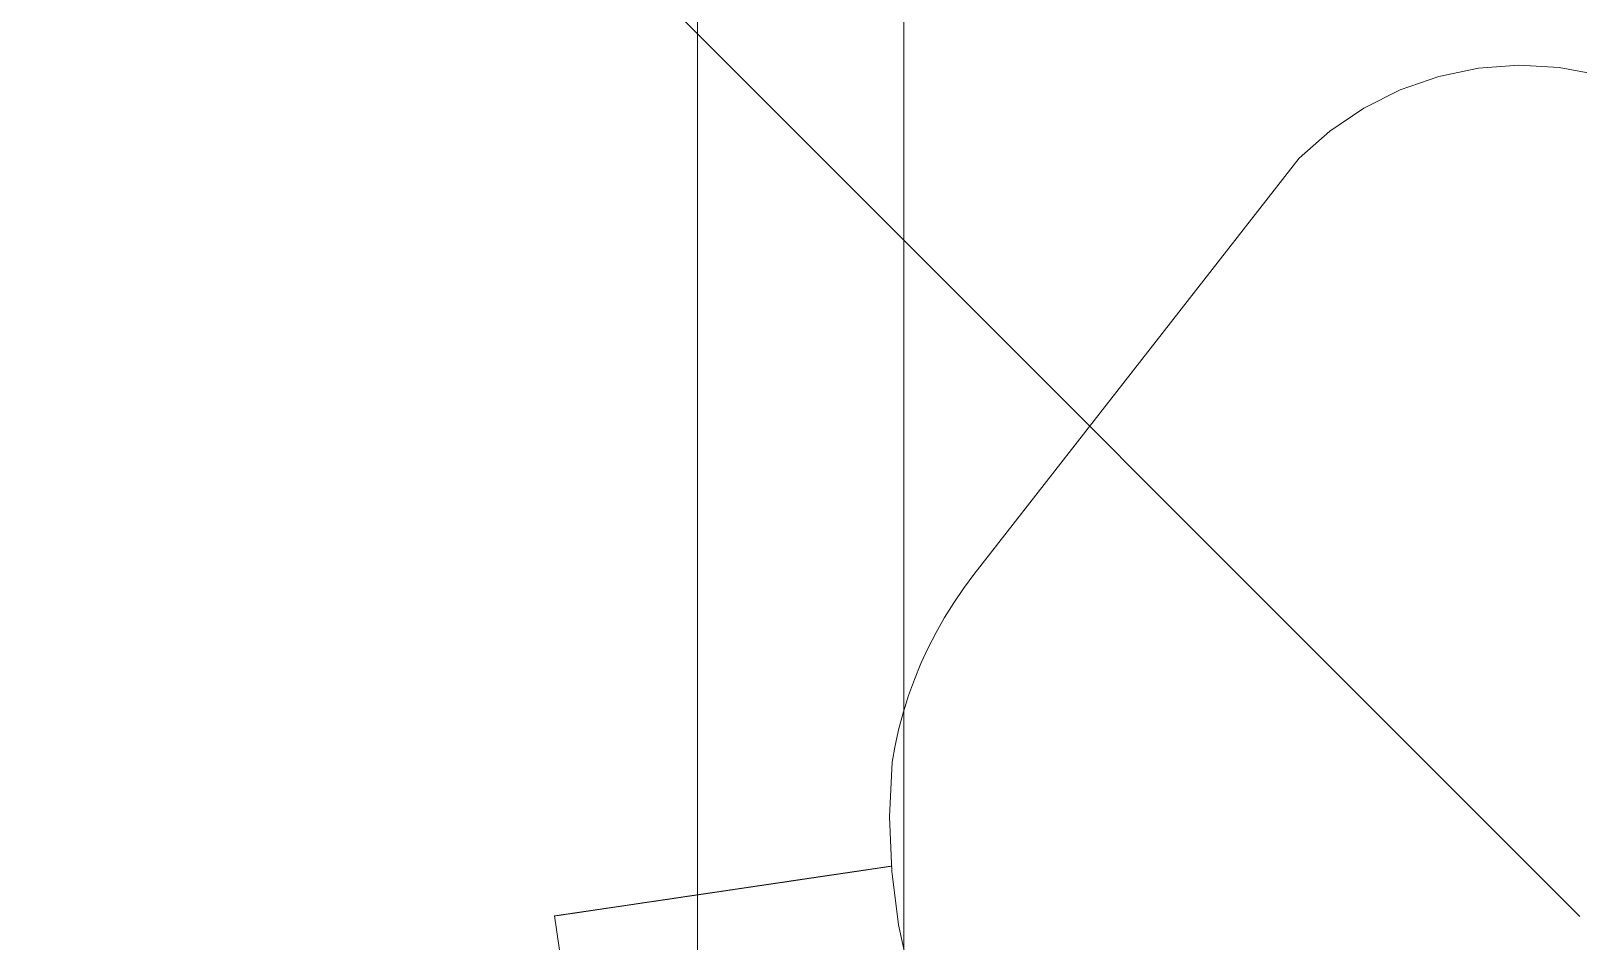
# Model space of a CAD drawing. Extents: x -566 to 72611, y -487 to 32334.
# Drawn here: x 47.37 to 66.33, y 143.5 to 154.64 of the extents above; entities that cross this region are included whole.
import ezdxf

# ---------------------------------------------------------------- set-up
doc = ezdxf.new("R2010")
doc.units = 0
doc.header["$LTSCALE"] = 0.5
doc.header["$MEASUREMENT"] = 0
doc.layers.add('ceilling', color=141, linetype='CONTINUOUS', lineweight=18)
doc.layers.add('floor', color=7, linetype='CONTINUOUS', lineweight=5, true_color=0xcfcfcf)
doc.layers.add('layout', color=7, linetype='CONTINUOUS', lineweight=5, true_color=0xcfcfcf)

msp = doc.modelspace()

# ---------------------------------------------------------------- hatches: boundary and pattern name
at = {"layer": 'floor'}
h = msp.add_hatch(dxfattribs=at)
h.set_pattern_fill('ANSI37', color=256, scale=100, angle=45)
h.set_pattern_definition([(90, (243.028, 267.632), (-12.5, 9e-16), []), (180, (243.028, 267.632), (-9e-16, -12.5), [])])
h.paths.add_polyline_path([(253.46925, 349.5), (154.11744, 349.5), (154.11744, 348.5), (101.14781, 348.5), (101.14781, 349.5), (0, 349.5), (0, 344.5), (36, 344.5, -0.33835703), (0, 308.66941), (0, 308.5), (0, 173.75), (253.46925, 173.75)])
h.paths.add_polyline_path([(36, 344.5), (0, 344.5), (0, 308.66941, 0.33835703)], flags=17)
h.paths.add_polyline_path([(253.46925, 173.75), (0, 173.75), (0, 173.74997), (0, 169.75), (253.46925, 169.75)])
h.paths.add_polyline_path([(253.46925, 169.75), (0, 169.75), (0, 149.21137), (36, 149.21137, -0.33835703), (0, 113.38078), (0, 113.21137), (0, 29.94998), (0, -5), (253.46925, -5)])
h.paths.add_polyline_path([(36, 149.21137), (0, 149.21137), (0, 113.38078, 0.33835703)], flags=17)
h.paths.add_polyline_path([(575.25, 169.75), (510, 169.75), (474.75, 169.75), (327.5, 169.75), (285.46925, 169.75), (285.46925, 165.75), (253.46925, 165.75), (253.46925, -5), (263.99725, -5), (263.99725, 95.99051), (287, 95.99051), (287, 97.5), (292, 97.5), (292, -5), (341.25, -5), (341.25, 13.02988), (341.25012, 15.02988), (346.24839, 15.02988, 0.36108524), (374.08728, 41.24999), (346.25012, 41.24999), (346.25012, 42.99999), (341.25, 42.99999), (341.25, 44.99999), (341.25, 97.5), (357.75, 97.5), (405.75, 97.5), (575.25, 97.5)])

# ---------------------------------------------------------------- linework, layer by layer
at = {"layer": 'ceilling'}
msp.add_line((58.06343, 169.75), (58.06343, -5), dxfattribs=at)
at = {"layer": 'layout'}
for points in [[(66.34701, 143.79924, -69.73263), (55.08781, 155.06103, -69.72025), (55.08647, 155.05978, -69.73263)], [(64.61813, 154.08436, -80.51045), (65.10586, 154.18599, -79.38364), (65.10586, 154.18599, -80.51045)], [(65.10586, 154.18599, -79.38364), (64.61813, 154.08436, -80.51045), (64.61813, 154.08436, -79.38364)], [(65.10586, 154.18599, -80.51045), (65.60128, 154.22333, -79.38364), (65.60128, 154.22333, -80.51045)], [(65.60128, 154.22333, -79.38364), (65.10586, 154.18599, -80.51045), (65.10586, 154.18599, -79.38364)], [(65.60128, 154.22333, -79.38364), (66.09613, 154.19579, -80.51045), (65.60128, 154.22333, -80.51045)], [(66.09613, 154.19579, -80.51045), (65.60128, 154.22333, -79.38364), (66.09613, 154.19579, -79.38364)], [(66.09613, 154.19579, -79.38364), (66.58188, 154.10382, -80.51045), (66.09613, 154.19579, -80.51045)], [(66.58188, 154.10382, -80.51045), (66.09613, 154.19579, -79.38364), (66.58188, 154.10382, -79.38364)], [(64.14667, 153.92018, -80.51045), (64.61813, 154.08436, -79.38364), (64.61813, 154.08436, -80.51045)], [(64.61813, 154.08436, -79.38364), (64.14667, 153.92018, -80.51045), (64.14667, 153.92018, -79.38364)], [(63.6995, 153.69632, -80.51045), (64.14667, 153.92018, -79.38364), (64.14667, 153.92018, -80.51045)], [(64.14667, 153.92018, -79.38364), (63.6995, 153.69632, -80.51045), (63.6995, 153.69632, -79.38364)], [(63.2841, 153.41652, -80.51045), (63.6995, 153.69632, -79.38364), (63.6995, 153.69632, -80.51045)], [(63.6995, 153.69632, -79.38364), (63.2841, 153.41652, -80.51045), (63.2841, 153.41652, -79.38364)], [(62.90785, 153.08567, -80.51045), (63.2841, 153.41652, -79.38364), (63.2841, 153.41652, -80.51045)], [(63.2841, 153.41652, -79.38364), (62.90785, 153.08567, -80.51045), (62.90785, 153.08567, -79.38364)], [(58.92127, 147.98552, -80.51045), (62.90785, 153.08567, -79.38364), (62.90785, 153.08567, -80.51045)], [(62.90785, 153.08567, -79.38364), (58.92127, 147.98552, -80.51045), (58.92127, 147.98552, -79.38364)], [(58.79447, 147.81608, -80.51045), (58.92127, 147.98552, -79.38364), (58.92127, 147.98552, -80.51045)], [(58.92127, 147.98552, -79.38364), (58.79447, 147.81608, -80.51045), (58.79447, 147.81608, -79.38364)], [(58.67488, 147.6415, -80.51045), (58.79447, 147.81608, -79.38364), (58.79447, 147.81608, -80.51045)], [(58.79447, 147.81608, -79.38364), (58.67488, 147.6415, -80.51045), (58.67488, 147.6415, -79.38364)], [(58.56284, 147.46214, -80.51045), (58.67488, 147.6415, -79.38364), (58.67488, 147.6415, -80.51045)], [(58.67488, 147.6415, -79.38364), (58.56284, 147.46214, -80.51045), (58.56284, 147.46214, -79.38364)], [(58.45844, 147.27824, -80.51045), (58.56284, 147.46214, -79.38364), (58.56284, 147.46214, -80.51045)], [(58.56284, 147.46214, -79.38364), (58.45844, 147.27824, -80.51045), (58.45844, 147.27824, -79.38364)], [(58.36193, 147.09024, -80.51045), (58.45844, 147.27824, -79.38364), (58.45844, 147.27824, -80.51045)], [(58.45844, 147.27824, -79.38364), (58.36193, 147.09024, -80.51045), (58.36193, 147.09024, -79.38364)], [(58.27355, 146.89844, -80.51045), (58.36193, 147.09024, -79.38364), (58.36193, 147.09024, -80.51045)], [(58.36193, 147.09024, -79.38364), (58.27355, 146.89844, -80.51045), (58.27355, 146.89844, -79.38364)], [(58.19327, 146.7032, -80.51045), (58.27355, 146.89844, -79.38364), (58.27355, 146.89844, -80.51045)], [(58.27355, 146.89844, -79.38364), (58.19327, 146.7032, -80.51045), (58.19327, 146.7032, -79.38364)], [(58.12146, 146.50484, -80.51045), (58.19327, 146.7032, -79.38364), (58.19327, 146.7032, -80.51045)], [(58.19327, 146.7032, -79.38364), (58.12146, 146.50484, -80.51045), (58.12146, 146.50484, -79.38364)], [(58.05814, 146.30385, -80.51045), (58.12146, 146.50484, -79.38364), (58.12146, 146.50484, -80.51045)], [(58.12146, 146.50484, -79.38364), (58.05814, 146.30385, -80.51045), (58.05814, 146.30385, -79.38364)], [(58.00337, 146.10036, -80.51045), (58.05814, 146.30385, -79.38364), (58.05814, 146.30385, -80.51045)], [(58.05814, 146.30385, -79.38364), (58.00337, 146.10036, -80.51045), (58.00337, 146.10036, -79.38364)], [(57.95737, 145.89501, -80.51045), (58.00337, 146.10036, -79.38364), (58.00337, 146.10036, -80.51045)], [(58.00337, 146.10036, -79.38364), (57.95737, 145.89501, -80.51045), (57.95737, 145.89501, -79.38364)], [(57.92012, 145.68798, -80.51045), (57.95737, 145.89501, -79.38364), (57.95737, 145.89501, -80.51045)], [(57.95737, 145.89501, -79.38364), (57.92012, 145.68798, -80.51045), (57.92012, 145.68798, -79.38364)], [(57.88918, 145.02166, -80.51045), (57.92012, 145.68798, -79.38364), (57.92012, 145.68798, -80.51045)], [(57.92012, 145.68798, -79.38364), (57.88918, 145.02166, -80.51045), (57.88918, 145.02166, -79.38364)], [(57.91585, 144.35624, -79.38364), (57.88918, 145.02166, -80.51045), (57.91585, 144.35624, -80.51045)], [(57.88918, 145.02166, -80.51045), (57.91585, 144.35624, -79.38364), (57.88918, 145.02166, -79.38364)], [(57.22242, 144.31408, -76.14727), (56.14493, 144.155, -76.34729), (55.44697, 144.05193, -73.24213)], [(57.22242, 144.31408, -76.14727), (55.44697, 144.05193, -73.24213), (56.5205, 144.2105, -73.02425)], [(56.83236, 144.2565, -92.65508), (55.75461, 144.09734, -92.45678), (56.94021, 144.27243, -92.1288)], [(56.94021, 144.27243, -92.1288), (55.75461, 144.09734, -92.45678), (55.86294, 144.1133, -91.92825)], [(56.94021, 144.27243, -92.1288), (55.86294, 144.1133, -91.92825), (57.04927, 144.28853, -91.60274)], [(57.04927, 144.28853, -91.60274), (55.86294, 144.1133, -91.92825), (55.97251, 144.12957, -91.39996)], [(57.04927, 144.28853, -91.60274), (55.97251, 144.12957, -91.39996), (57.15954, 144.3048, -91.07691)], [(57.15954, 144.3048, -91.07691), (55.97251, 144.12957, -91.39996), (56.08326, 144.14589, -90.87189)], [(57.15954, 144.3048, -91.07691), (56.08326, 144.14589, -90.87189), (57.27145, 144.32133, -90.54951)], [(57.27145, 144.32133, -90.54951), (56.08326, 144.14589, -90.87189), (56.19487, 144.16238, -90.34601)], [(57.90562, 144.41498, -79.80917), (56.81945, 144.25456, -79.9634), (56.14493, 144.155, -76.34729)], [(57.90562, 144.41498, -79.80917), (56.14493, 144.155, -76.34729), (57.22242, 144.31408, -76.14727)], [(57.27145, 144.32133, -90.54951), (56.19487, 144.16238, -90.34601), (57.38586, 144.33829, -89.99577)], [(57.38586, 144.33829, -89.99577), (56.19487, 144.16238, -90.34601), (56.30738, 144.17899, -89.80136)], [(56.28136, 144.17515, -71.9604), (57.22242, 144.31408, -76.14727), (56.5205, 144.2105, -73.02425)], [(57.38586, 144.33829, -89.99577), (56.30738, 144.17899, -89.80136), (57.4932, 144.35404, -89.4389)], [(57.4932, 144.35404, -89.4389), (56.30738, 144.17899, -89.80136), (56.41221, 144.19449, -89.25737)], [(57.4932, 144.35404, -89.4389), (56.41221, 144.19449, -89.25737), (57.5932, 144.36885, -88.8808)], [(57.5932, 144.36885, -88.8808), (56.41221, 144.19449, -89.25737), (56.50988, 144.20886, -88.71218)], [(57.5932, 144.36885, -88.8808), (56.50988, 144.20886, -88.71218), (57.68586, 144.38253, -88.32154)], [(57.68586, 144.38253, -88.32154), (56.50988, 144.20886, -88.71218), (56.60038, 144.22228, -88.16586)], [(57.68586, 144.38253, -88.32154), (56.60038, 144.22228, -88.16586), (57.77101, 144.39509, -87.76123)], [(57.77101, 144.39509, -87.76123), (56.60038, 144.22228, -88.16586), (56.68359, 144.23454, -87.61851)], [(57.77101, 144.39509, -87.76123), (56.68359, 144.23454, -87.61851), (57.84891, 144.40661, -87.19993)], [(57.84891, 144.40661, -87.19993), (56.68359, 144.23454, -87.61851), (56.75968, 144.2458, -87.07021)], [(57.84891, 144.40661, -87.19993), (56.75968, 144.2458, -87.07021), (57.9193, 144.41701, -86.63776)], [(57.9193, 144.41701, -86.63776), (56.75968, 144.2458, -87.07021), (56.82843, 144.25594, -86.52105)], [(58.00001, 143.69687, -79.38364), (57.91585, 144.35624, -80.51045), (58.00001, 143.69687, -80.51045)], [(57.91585, 144.35624, -80.51045), (58.00001, 143.69687, -79.38364), (57.91585, 144.35624, -79.38364)], [(55.69022, 144.08784, -69.55508), (54.56391, 143.92147, -69.58437), (54.49857, 143.91188, -69.35687)], [(55.69022, 144.08784, -69.55508), (54.49857, 143.91188, -69.35687), (55.62466, 144.07813, -69.31577)], [(55.74334, 144.09565, -69.75571), (54.62675, 143.93079, -69.81377), (54.56391, 143.92147, -69.58437)], [(55.74334, 144.09565, -69.75571), (54.56391, 143.92147, -69.58437), (55.69022, 144.08784, -69.55508)], [(55.79565, 144.10342, -69.95543), (54.6785, 143.93843, -70.00895), (54.62675, 143.93079, -69.81377)], [(55.79565, 144.10342, -69.95543), (54.62675, 143.93079, -69.81377), (55.74334, 144.09565, -69.75571)], [(55.84723, 144.11106, -70.1553), (54.7299, 143.94607, -70.20546), (54.6785, 143.93843, -70.00895)], [(55.84723, 144.11106, -70.1553), (54.6785, 143.93843, -70.00895), (55.79565, 144.10342, -69.95543)], [(55.89811, 144.11853, -70.35532), (54.78061, 143.95353, -70.40212), (54.7299, 143.94607, -70.20546)], [(55.89811, 144.11853, -70.35532), (54.7299, 143.94607, -70.20546), (55.84723, 144.11106, -70.1553)], [(55.94835, 144.12595, -70.55549), (54.83072, 143.96091, -70.59894), (54.78061, 143.95353, -70.40212)], [(55.94835, 144.12595, -70.55549), (54.78061, 143.95353, -70.40212), (55.89811, 144.11853, -70.35532)], [(55.99798, 144.13329, -70.75581), (54.88018, 143.96825, -70.7959), (54.83072, 143.96091, -70.59894)], [(55.99798, 144.13329, -70.75581), (54.83072, 143.96091, -70.59894), (55.94835, 144.12595, -70.55549)], [(56.04688, 144.14049, -70.95628), (54.92894, 143.97541, -70.99301), (54.88018, 143.96825, -70.7959)], [(56.04688, 144.14049, -70.95628), (54.88018, 143.96825, -70.7959), (55.99798, 144.13329, -70.75581)], [(56.09513, 144.14766, -71.1569), (54.97707, 143.98253, -71.19027), (54.92894, 143.97541, -70.99301)], [(56.09513, 144.14766, -71.1569), (54.92894, 143.97541, -70.99301), (56.04688, 144.14049, -70.95628)], [(54.93192, 143.97589, -96.69225), (56.1111, 144.14999, -96.34516), (56.01287, 144.13549, -96.8737)], [(56.1111, 144.14999, -96.34516), (54.93192, 143.97589, -96.69225), (55.03032, 143.99039, -96.16259)], [(56.14269, 144.15465, -71.35767), (55.02458, 143.98957, -71.38766), (54.97707, 143.98253, -71.19027)], [(56.14269, 144.15465, -71.35767), (54.97707, 143.98253, -71.19027), (56.09513, 144.14766, -71.1569)], [(56.1896, 144.1616, -71.55856), (55.07141, 143.99643, -71.58521), (55.02458, 143.98957, -71.38766)], [(56.1896, 144.1616, -71.55856), (55.02458, 143.98957, -71.38766), (56.14269, 144.15465, -71.35767)], [(56.1111, 144.14999, -96.34516), (55.03032, 143.99039, -96.16259), (56.21053, 144.16466, -95.81737)], [(56.21053, 144.16466, -95.81737), (55.03032, 143.99039, -96.16259), (55.13019, 144.00515, -95.63255)], [(56.23582, 144.16837, -71.75961), (55.11755, 144.00329, -71.78289), (55.07141, 143.99643, -71.58521)], [(56.23582, 144.16837, -71.75961), (55.07141, 143.99643, -71.58521), (56.1896, 144.1616, -71.55856)], [(56.28136, 144.17515, -71.9604), (55.16304, 144.00994, -71.98071), (55.11755, 144.00329, -71.78289)], [(56.28136, 144.17515, -71.9604), (55.11755, 144.00329, -71.78289), (56.23582, 144.16837, -71.75961)], [(56.21053, 144.16466, -95.81737), (55.13019, 144.00515, -95.63255), (56.31113, 144.17955, -95.28979)], [(56.31113, 144.17955, -95.28979), (55.13019, 144.00515, -95.63255), (55.23114, 144.02004, -95.10271)], [(56.28136, 144.17515, -71.9604), (55.20796, 144.01663, -72.17908), (55.16304, 144.00994, -71.98071)], [(56.5205, 144.2105, -73.02425), (55.44697, 144.05193, -73.24213), (55.20796, 144.01663, -72.17908)], [(56.5205, 144.2105, -73.02425), (55.20796, 144.01663, -72.17908), (56.28136, 144.17515, -71.9604)], [(56.14493, 144.155, -76.34729), (55.20796, 144.01663, -72.17908), (55.44697, 144.05193, -73.24213)], [(56.31113, 144.17955, -95.28979), (55.23114, 144.02004, -95.10271), (56.41286, 144.19453, -94.76241)], [(56.41286, 144.19453, -94.76241), (55.23114, 144.02004, -95.10271), (55.33343, 144.03514, -94.5731)], [(56.41286, 144.19453, -94.76241), (55.33343, 144.03514, -94.5731), (56.51592, 144.20972, -94.23525)], [(56.51592, 144.20972, -94.23525), (55.33343, 144.03514, -94.5731), (55.43688, 144.05047, -94.04369)], [(56.51592, 144.20972, -94.23525), (55.43688, 144.05047, -94.04369), (56.62015, 144.22513, -93.70831)], [(56.62015, 144.22513, -93.70831), (55.43688, 144.05047, -94.04369), (55.54158, 144.06592, -93.5145)], [(56.62015, 144.22513, -93.70831), (55.54158, 144.06592, -93.5145), (56.72558, 144.24071, -93.18159)], [(56.72558, 144.24071, -93.18159), (55.54158, 144.06592, -93.5145), (55.64749, 144.08154, -92.98553)], [(56.72558, 144.24071, -93.18159), (55.64749, 144.08154, -92.98553), (56.83236, 144.2565, -92.65508)], [(56.83236, 144.2565, -92.65508), (55.64749, 144.08154, -92.98553), (55.75461, 144.09734, -92.45678)], [(54.79736, 143.95595, -67.56361), (53.87295, 143.81953, -67.56718), (53.78197, 143.80606, -67.34775)], [(54.79736, 143.95595, -67.56361), (53.78197, 143.80606, -67.34775), (54.70845, 143.94283, -67.42873)], [(54.70845, 143.94283, -67.42873), (53.78197, 143.80606, -67.34775), (54.61708, 143.92941, -67.29533)], [(54.61708, 143.92941, -67.29533), (53.78197, 143.80606, -67.34775), (53.78322, 143.80619, -67.30764)], [(54.61708, 143.92941, -67.29533), (53.78322, 143.80619, -67.30764), (53.789, 143.80714, -67.2679)], [(54.61708, 143.92941, -67.29533), (53.789, 143.80714, -67.2679), (54.52326, 143.91551, -67.16345)], [(54.52326, 143.91551, -67.16345), (53.789, 143.80714, -67.2679), (53.79923, 143.80865, -67.22897)], [(54.52326, 143.91551, -67.16345), (53.79923, 143.80865, -67.22897), (53.81382, 143.81081, -67.19132)], [(54.52326, 143.91551, -67.16345), (53.81382, 143.81081, -67.19132), (53.83251, 143.81353, -67.15537)], [(54.52326, 143.91551, -67.16345), (53.83251, 143.81353, -67.15537), (54.49637, 143.9115, -67.12991)], [(54.49637, 143.9115, -67.12991), (53.83251, 143.81353, -67.15537), (53.85525, 143.81685, -67.12155)], [(54.49637, 143.9115, -67.12991), (53.85525, 143.81685, -67.12155), (54.4662, 143.90714, -67.099)], [(54.4662, 143.90714, -67.099), (53.85525, 143.81685, -67.12155), (53.88171, 143.82078, -67.09026)], [(54.88384, 143.96872, -67.69993), (53.96099, 143.83247, -67.78764), (53.87295, 143.81953, -67.56718)], [(54.88384, 143.96872, -67.69993), (53.87295, 143.81953, -67.56718), (54.79736, 143.95595, -67.56361)], [(54.4662, 143.90714, -67.099), (53.88171, 143.82078, -67.09026), (54.43301, 143.90217, -67.07101)], [(54.43301, 143.90217, -67.07101), (53.88171, 143.82078, -67.09026), (53.91149, 143.82518, -67.06184)], [(54.43301, 143.90217, -67.07101), (53.91149, 143.82518, -67.06184), (54.39706, 143.89687, -67.0462)], [(54.39706, 143.89687, -67.0462), (53.91149, 143.82518, -67.06184), (53.94429, 143.83001, -67.03663)], [(54.39706, 143.89687, -67.0462), (53.94429, 143.83001, -67.03663), (54.35887, 143.89121, -67.0248)], [(54.35887, 143.89121, -67.0248), (53.94429, 143.83001, -67.03663), (53.97981, 143.83523, -67.01492)], [(55.04927, 143.99319, -67.97672), (54.04627, 143.84508, -68.0091), (53.96099, 143.83247, -67.78764)], [(54.96787, 143.9812, -67.83765), (53.96099, 143.83247, -67.78764), (55.04927, 143.99319, -67.97672)], [(54.96787, 143.9812, -67.83765), (53.96099, 143.83247, -67.78764), (54.88384, 143.96872, -67.69993)], [(54.35887, 143.89121, -67.0248), (53.97981, 143.83523, -67.01492), (54.31864, 143.88534, -67.00702)], [(55.12825, 144.00485, -68.11711), (54.12883, 143.85729, -68.23151), (54.04627, 143.84508, -68.0091)], [(55.12825, 144.00485, -68.11711), (54.04627, 143.84508, -68.0091), (55.04927, 143.99319, -67.97672)], [(55.27836, 144.02703, -68.40167), (54.20842, 143.86903, -68.45486), (54.12883, 143.85729, -68.23151)], [(55.27836, 144.02703, -68.40167), (54.12883, 143.85729, -68.23151), (55.20464, 144.01615, -68.25877)], [(55.20464, 144.01615, -68.25877), (54.12883, 143.85729, -68.23151), (55.12825, 144.00485, -68.11711)], [(55.34952, 144.03752, -68.54575), (54.28528, 143.88038, -68.6791), (54.20842, 143.86903, -68.45486)], [(55.34952, 144.03752, -68.54575), (54.20842, 143.86903, -68.45486), (55.27836, 144.02703, -68.40167)], [(55.48396, 144.05741, -68.83732), (54.35925, 143.89134, -68.90421), (54.28528, 143.88038, -68.6791)], [(55.48396, 144.05741, -68.83732), (54.28528, 143.88038, -68.6791), (55.4181, 144.04766, -68.69098)], [(55.4181, 144.04766, -68.69098), (54.28528, 143.88038, -68.6791), (55.34952, 144.03752, -68.54575)], [(55.55586, 144.06803, -69.07613), (54.43029, 143.90179, -69.13013), (54.35925, 143.89134, -68.90421)], [(55.55586, 144.06803, -69.07613), (54.35925, 143.89134, -68.90421), (55.48396, 144.05741, -68.83732)], [(55.62466, 144.07813, -69.31577), (54.49857, 143.91188, -69.35687), (54.43029, 143.90179, -69.13013)], [(55.62466, 144.07813, -69.31577), (54.43029, 143.90179, -69.13013), (55.55586, 144.06803, -69.07613)], [(53.94666, 142.69137, -67.34775), (53.78322, 143.80619, -67.30764), (53.78197, 143.80606, -67.34775)], [(54.31864, 143.88534, -67.00702), (53.97981, 143.83523, -67.01492), (54.00233, 143.8386, -67.00424)], [(54.31864, 143.88534, -67.00702), (54.00233, 143.8386, -67.00424), (54.27674, 143.87908, -66.99302)], [(54.27674, 143.87908, -66.99302), (54.00233, 143.8386, -67.00424), (54.0571, 143.84667, -66.983)], [(54.27674, 143.87908, -66.99302), (54.0571, 143.84667, -66.983), (54.23366, 143.87278, -66.98292)], [(54.23366, 143.87278, -66.98292), (54.0571, 143.84667, -66.983), (54.10104, 143.85315, -66.97688)], [(54.23366, 143.87278, -66.98292), (54.10104, 143.85315, -66.97688), (54.18977, 143.86627, -66.97684)], [(54.18977, 143.86627, -66.97684), (54.10104, 143.85315, -66.97688), (54.1454, 143.85971, -66.97481)], [(58.14092, 143.04824, -79.38364), (58.00001, 143.69687, -80.51045), (58.14092, 143.04824, -80.51045)], [(58.00001, 143.69687, -80.51045), (58.14092, 143.04824, -79.38364), (58.00001, 143.69687, -79.38364)]]:
    msp.add_3dface(points, dxfattribs=at)

doc.saveas('drawing.dxf')
